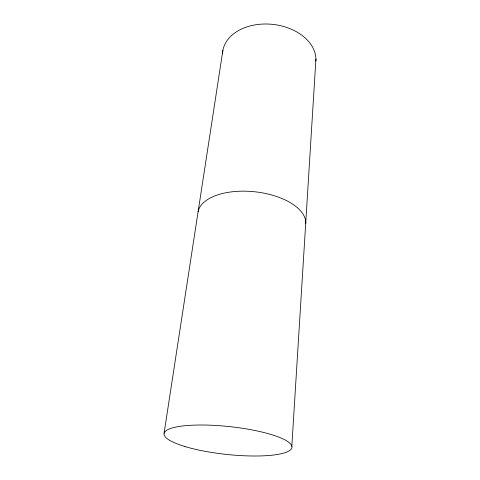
<?xml version="1.0" encoding="UTF-8"?>
<svg xmlns="http://www.w3.org/2000/svg" width="480" height="480" viewBox="0 0 480 480"><rect width="100%" height="100%" fill="white"/><g stroke="black" fill="none" stroke-linecap="round" stroke-linejoin="round"><path stroke-width="0.72" d="M291.828 446.376L315.93 59.028M164.07 433.26L222.858 50.496M198.096 211.752A54.21 27.018 6.1 0 1 254.922 191.79A54.21 27.018 6.1 0 1 305.796 223.542M222.528 53.352A46.854 32.94 6.1 0 1 271.182 24.228A46.854 32.94 6.1 0 1 315.888 61.188M185.034 446.556A64.314 13.992 6.1 0 0 290.478 449.892A64.314 13.992 6.1 0 0 208.338 425.124A64.314 13.992 6.1 0 0 185.034 446.556"/></g></svg>
